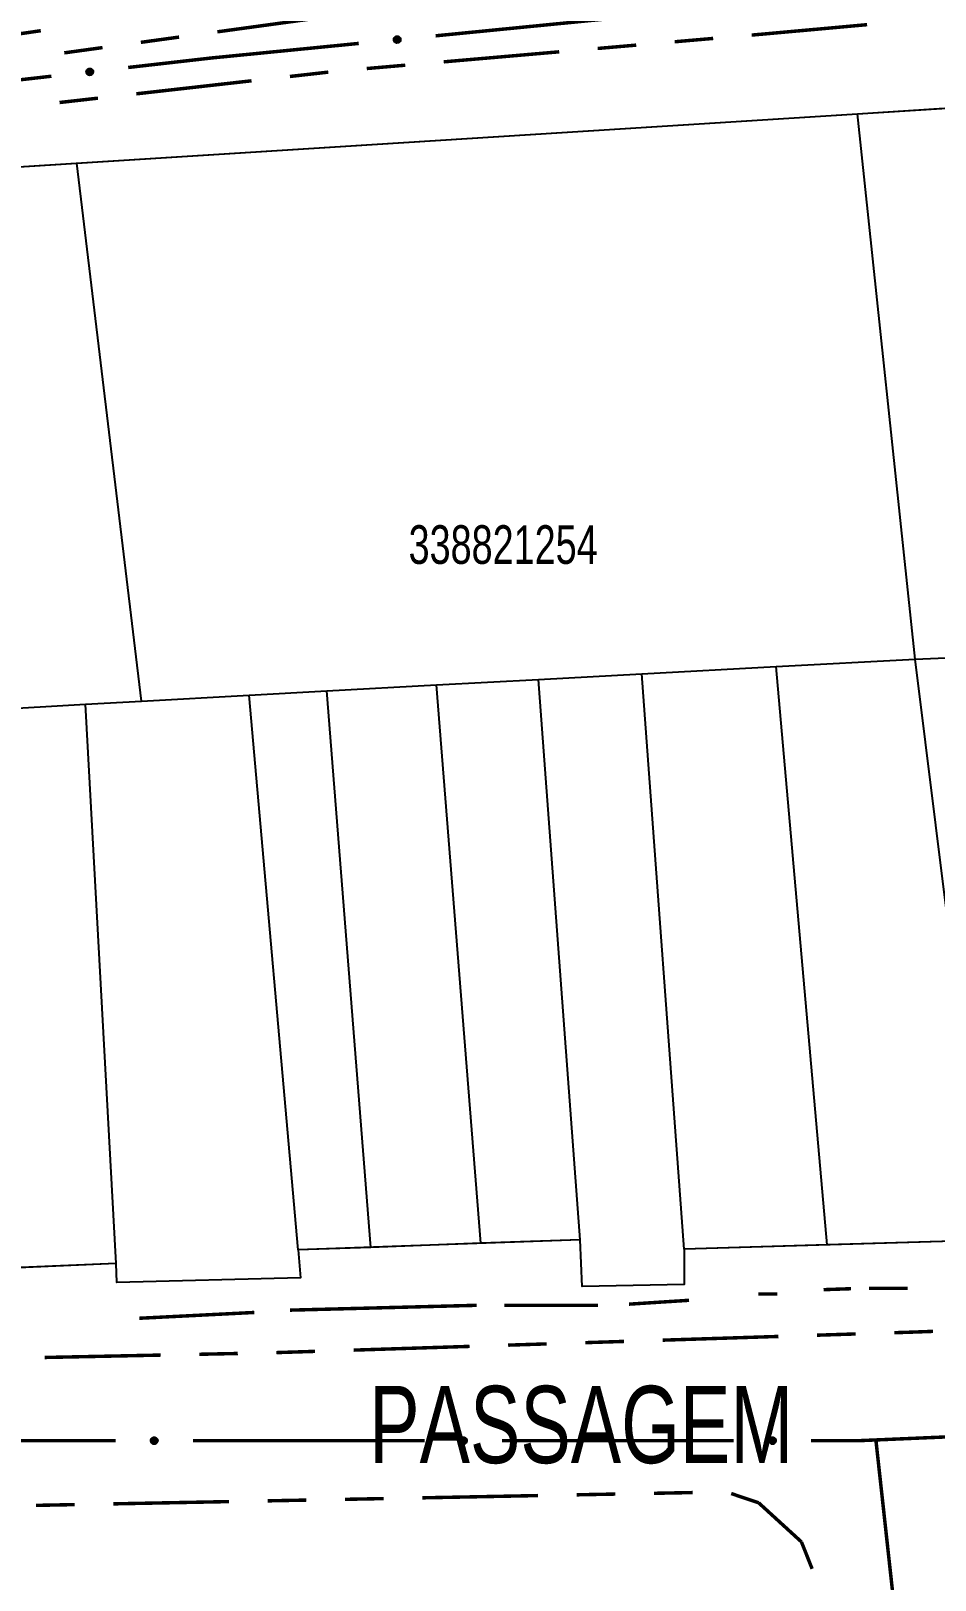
# Model space of a CAD drawing. Extents: x 203614 to 206284, y 4847494 to 4848495.
# Drawn here: x 204331.5 to 204378.3, y 4847622.5 to 4847702.6 of the extents above; entities that cross this region are included whole.
import ezdxf

# ---------------------------------------------------------------- set-up
doc = ezdxf.new("R2010")
doc.units = 0
doc.header["$LTSCALE"] = 1.5
doc.header["$MEASUREMENT"] = 0
doc.linetypes.add('PHANTOMX2', pattern=[5, 2.5, -0.5, 0.5, -0.5, 0.5, -0.5])
for name, color, linetype in [('CD-MALHA-LOTES', 40, 'CONTINUOUS'), ('CD_TXT_QUADRA', 7, 'CONTINUOUS'), ('HD-VALAS-DRENOS', 170, 'CONTINUOUS'), ('RU-QUADRAS', 210, 'CONTINUOUS'), ('SV-EIXO-RUA-N-PAV', 6, 'CONTINUOUS'), ('SV-EIXO-RUA-PAV', 20, 'CONTINUOUS'), ('SV-RUA-NAO-PAV-S-GUIA-C-GUIA', 7, 'PHANTOMX2'), ('SV-TXT-RUA-PAV-S-GUIA-C-GUIA', 7, 'CONTINUOUS')]:
    doc.layers.add(name, color=color, linetype=linetype)
doc.styles.add('ARIAL', font='ARIAL.TTF')

msp = doc.modelspace()

# ---------------------------------------------------------------- linework, layer by layer
at = {"layer": 'CD-MALHA-LOTES', "flags": 128}
for points in [[(204333.91, 4847695.8), (204374.33, 4847698.35)], [(204374.33, 4847698.35), (204378.82, 4847698.64)], [(204377.31, 4847670.12), (204374.33, 4847698.35)], [(204325.73, 4847695.28), (204333.91, 4847695.8)], [(204337.27, 4847667.95), (204333.91, 4847695.8)], [(204370.11, 4847669.73), (204377.31, 4847670.12)], [(204377.31, 4847670.12), (204384.44, 4847670.43)], [(204381.05, 4847640.04), (204377.31, 4847670.12)], [(204357.81, 4847669.07), (204363.17, 4847669.36)], [(204363.17, 4847669.36), (204370.11, 4847669.73)], [(204365.35, 4847639.58), (204363.17, 4847669.36)], [(204372.76, 4847639.8), (204370.11, 4847669.73)], [(204346.86, 4847668.48), (204352.53, 4847668.79)], [(204352.53, 4847668.79), (204357.81, 4847669.07)], [(204354.83, 4847639.88), (204352.53, 4847668.79)], [(204359.97, 4847640.06), (204357.81, 4847669.07)], [(204329.34, 4847667.49), (204334.36, 4847667.78)], [(204334.36, 4847667.78), (204337.27, 4847667.95)], [(204335.95, 4847638.84), (204334.36, 4847667.78)], [(204337.27, 4847667.95), (204342.83, 4847668.26)], [(204342.83, 4847668.26), (204346.86, 4847668.48)], [(204345.37, 4847639.54), (204342.83, 4847668.26)], [(204349.14, 4847639.67), (204346.86, 4847668.48)], [(204349.14, 4847639.67), (204345.37, 4847639.54)], [(204354.83, 4847639.88), (204349.14, 4847639.67)], [(204359.97, 4847640.06), (204354.83, 4847639.88)], [(204360.08, 4847637.65), (204359.97, 4847640.06)], [(204372.76, 4847639.8), (204365.35, 4847639.58)], [(204381.05, 4847640.04), (204372.76, 4847639.8)], [(204345.37, 4847639.54), (204345.5, 4847638.09)], [(204365.35, 4847639.58), (204365.35, 4847637.75)], [(204335.95, 4847638.84), (204331.01, 4847638.62)], [(204335.99, 4847637.85), (204335.95, 4847638.84)], [(204345.5, 4847638.09), (204335.99, 4847637.85)], [(204365.35, 4847637.75), (204360.08, 4847637.65)]]:
    msp.add_lwpolyline(points, dxfattribs=at)
at = {"layer": 'HD-VALAS-DRENOS', "const_width": 0.18, "flags": 128}
for points in [[(204332.05, 4847702.65), (204316.91, 4847700.43)], [(204370.17, 4847637.26), (204369.2, 4847637.26)], [(204373.99, 4847637.53), (204372.57, 4847637.48)], [(204376.93, 4847637.55), (204374.92, 4847637.55)], [(204354.61, 4847636.67), (204344.95, 4847636.42)], [(204360.89, 4847636.67), (204356.05, 4847636.67)], [(204365.61, 4847636.93), (204362.5, 4847636.73)], [(204343.1, 4847636.3), (204337.15, 4847636)]]:
    msp.add_lwpolyline(points, dxfattribs=at)
at = {"layer": 'RU-QUADRAS', "color": 6, "linetype": 'Continuous'}
msp.add_lwpolyline([(204296.16, 4847693.42), (204435.25, 4847702.2), (204441.23, 4847644.09), (204429.43, 4847642.86), (204429.36, 4847642.01), (204425.87, 4847641.66), (204388.45, 4847639.11), (204381.19, 4847638.94), (204381.05, 4847640.04), (204365.35, 4847639.58), (204365.35, 4847637.75), (204360.08, 4847637.65), (204359.97, 4847640.06), (204345.37, 4847639.54), (204345.5, 4847638.09), (204335.99, 4847637.85), (204335.95, 4847638.84), (204321.89, 4847638.21), (204321.86, 4847636.65), (204302.68, 4847635.93)], close=True, dxfattribs=at)
at = {"layer": 'SV-EIXO-RUA-N-PAV', "const_width": 0.18, "flags": 128}
for points in [[(204352.49011, 4847702.385478), (204364.431929, 4847703.565717)], [(204340.9, 4847701.24), (204348.509504, 4847701.992066)], [(204336.574586, 4847700.746965), (204340.548851, 4847701.199975)], [(204340.548851, 4847701.199975), (204340.9, 4847701.24)], [(204320.677526, 4847698.934926), (204332.600321, 4847700.293955)], [(204374.33, 4847629.66), (204383.917602, 4847630.072021)], [(204323.92647, 4847629.661283), (204335.926469, 4847629.661902)], [(204339.926469, 4847629.662108), (204351.926469, 4847629.662726)], [(204355.926469, 4847629.662932), (204367.926469, 4847629.663551)], [(204371.926469, 4847629.663757), (204373.926469, 4847629.66386)], [(204373.926469, 4847629.66386), (204374.33, 4847629.66)]]:
    msp.add_lwpolyline(points, dxfattribs=at)
at = {"layer": 'SV-EIXO-RUA-N-PAV', "flags": 128}
for points in [[(204350.345996, 4847702.284187), (204350.376472, 4847702.32244), (204350.410486, 4847702.349085), (204350.445252, 4847702.363142), (204350.479213, 4847702.367554), (204350.514465, 4847702.368154), (204350.550139, 4847702.360917), (204350.587955, 4847702.344115), (204350.626543, 4847702.313814), (204350.651547, 4847702.277175), (204350.667153, 4847702.243828), (204350.673792, 4847702.208681), (204350.673801, 4847702.174426), (204350.665059, 4847702.137618), (204350.647657, 4847702.099461), (204350.616249, 4847702.061397), (204350.582723, 4847702.035504), (204350.548738, 4847702.02279), (204350.513361, 4847702.01634), (204350.477365, 4847702.016158), (204350.442387, 4847702.023464), (204350.404, 4847702.041053), (204350.366842, 4847702.072552), (204350.340635, 4847702.105695), (204350.327448, 4847702.139491), (204350.321881, 4847702.174464), (204350.320849, 4847702.209813), (204350.32663, 4847702.245977), (204350.345996, 4847702.284187)], [(204334.432231, 4847700.61356), (204334.46213, 4847700.652266), (204334.495741, 4847700.679417), (204334.530292, 4847700.693994), (204334.564183, 4847700.698914), (204334.599422, 4847700.700042), (204334.635201, 4847700.693341), (204334.673265, 4847700.677107), (204334.712302, 4847700.647387), (204334.737853, 4847700.611127), (204334.753956, 4847700.578018), (204334.761121, 4847700.542974), (204334.761643, 4847700.508723), (204334.753454, 4847700.471788), (204334.736626, 4847700.433375), (204334.705791, 4847700.394845), (204334.672657, 4847700.368452), (204334.638867, 4847700.35523), (204334.60359, 4847700.34825), (204334.5676, 4847700.34753), (204334.532517, 4847700.35431), (204334.493871, 4847700.371323), (204334.456246, 4847700.402261), (204334.429545, 4847700.435008), (204334.415852, 4847700.468603), (204334.409762, 4847700.503488), (204334.408201, 4847700.538818), (204334.41344, 4847700.575065), (204334.432231, 4847700.61356)], [(204337.782783, 4847629.772078), (204337.816871, 4847629.807149), (204337.85334, 4847629.830321), (204337.88932, 4847629.840893), (204337.92355, 4847629.841945), (204337.95869, 4847629.839077), (204337.99348, 4847629.828369), (204338.029461, 4847629.80793), (204338.064883, 4847629.773982), (204338.086165, 4847629.735063), (204338.098417, 4847629.700344), (204338.101569, 4847629.664714), (204338.098211, 4847629.630624), (204338.085892, 4847629.594853), (204338.064824, 4847629.558592), (204338.029826, 4847629.5238), (204337.993917, 4847629.501329), (204337.958848, 4847629.492017), (204337.923008, 4847629.489075), (204337.887168, 4847629.492433), (204337.853077, 4847629.503141), (204337.816606, 4847629.524419), (204337.782724, 4847629.559418), (204337.759902, 4847629.594977), (204337.750101, 4847629.629906), (204337.747999, 4847629.665256), (204337.750447, 4847629.700536), (204337.759755, 4847629.735957), (204337.782783, 4847629.772078)], [(204353.782783, 4847629.772902), (204353.816871, 4847629.807974), (204353.85334, 4847629.831146), (204353.88932, 4847629.841718), (204353.92355, 4847629.84277), (204353.95869, 4847629.839901), (204353.99348, 4847629.829193), (204354.029461, 4847629.808755), (204354.064883, 4847629.774807), (204354.086165, 4847629.735888), (204354.098417, 4847629.701169), (204354.101569, 4847629.665539), (204354.098211, 4847629.631449), (204354.085892, 4847629.595678), (204354.064824, 4847629.559417), (204354.029826, 4847629.524625), (204353.993917, 4847629.502153), (204353.958848, 4847629.492841), (204353.923008, 4847629.4899), (204353.887168, 4847629.493258), (204353.853077, 4847629.503966), (204353.816606, 4847629.525244), (204353.782724, 4847629.560242), (204353.759902, 4847629.595801), (204353.750101, 4847629.630731), (204353.747999, 4847629.666081), (204353.750447, 4847629.701361), (204353.759755, 4847629.736781), (204353.782783, 4847629.772902)], [(204369.782783, 4847629.773727), (204369.816871, 4847629.808799), (204369.85334, 4847629.831971), (204369.88932, 4847629.842542), (204369.92355, 4847629.843594), (204369.95869, 4847629.840726), (204369.99348, 4847629.830018), (204370.029461, 4847629.80958), (204370.064883, 4847629.775631), (204370.086165, 4847629.736713), (204370.098417, 4847629.701993), (204370.101569, 4847629.666363), (204370.098211, 4847629.632273), (204370.085892, 4847629.596503), (204370.064824, 4847629.560241), (204370.029826, 4847629.52545), (204369.993917, 4847629.502978), (204369.958848, 4847629.493666), (204369.923008, 4847629.490724), (204369.887168, 4847629.494082), (204369.853077, 4847629.504791), (204369.816606, 4847629.526069), (204369.782724, 4847629.561067), (204369.759902, 4847629.596626), (204369.750101, 4847629.631555), (204369.747999, 4847629.666905), (204369.750447, 4847629.702185), (204369.759755, 4847629.737606), (204369.782783, 4847629.773727)]]:
    msp.add_lwpolyline(points, close=True, dxfattribs=at)
for points in [[(204350.320849, 4847702.209813), (204350.651547, 4847702.277175)], [(204350.321881, 4847702.174464), (204350.667153, 4847702.243828)], [(204350.325026, 4847702.193601), (204350.654224, 4847702.261787)], [(204350.32663, 4847702.245977), (204350.626543, 4847702.313814)], [(204350.327292, 4847702.156804), (204350.668979, 4847702.223481)], [(204350.327448, 4847702.139491), (204350.673792, 4847702.208681)], [(204350.328461, 4847702.22822), (204350.63444, 4847702.295482)], [(204350.337327, 4847702.263375), (204350.603927, 4847702.326746)], [(204350.337571, 4847702.122169), (204350.670842, 4847702.190757)], [(204350.345996, 4847702.284187), (204350.587955, 4847702.344115)], [(204350.363443, 4847702.304349), (204350.561729, 4847702.35137)], [(204350.376472, 4847702.32244), (204350.550139, 4847702.360917)], [(204350.395796, 4847702.337713), (204350.523589, 4847702.362683)], [(204350.410486, 4847702.349085), (204350.514465, 4847702.368154)], [(204350.340635, 4847702.105695), (204350.673801, 4847702.174426)], [(204350.355997, 4847702.08834), (204350.664826, 4847702.154512)], [(204350.366842, 4847702.072552), (204350.665059, 4847702.137618)], [(204350.389092, 4847702.058702), (204350.653379, 4847702.117731)], [(204350.404, 4847702.041053), (204350.647657, 4847702.099461)], [(204350.42844, 4847702.035168), (204350.624278, 4847702.079204)], [(204350.442387, 4847702.023464), (204350.616249, 4847702.061397)], [(204350.464132, 4847702.02087), (204350.593149, 4847702.047333)], [(204350.477365, 4847702.016158), (204350.582723, 4847702.035504)], [(204334.408201, 4847700.538818), (204334.737853, 4847700.611127)], [(204334.412621, 4847700.52267), (204334.74076, 4847700.595781)], [(204334.41344, 4847700.575065), (204334.712302, 4847700.647387)], [(204334.415536, 4847700.557337), (204334.720473, 4847700.629176)], [(204334.423874, 4847700.592621), (204334.689495, 4847700.659979)], [(204334.432231, 4847700.61356), (204334.673265, 4847700.677107)], [(204334.449374, 4847700.633982), (204334.646933, 4847700.683968)], [(204334.46213, 4847700.652266), (204334.635201, 4847700.693341)], [(204334.481223, 4847700.667826), (204334.608628, 4847700.694708)], [(204334.495741, 4847700.679417), (204334.599422, 4847700.700042)], [(204334.409762, 4847700.503488), (204334.753956, 4847700.578018)], [(204334.415437, 4847700.485911), (204334.756087, 4847700.557701)], [(204334.415852, 4847700.468603), (204334.761121, 4847700.542974)], [(204334.426234, 4847700.451434), (204334.75844, 4847700.525008)], [(204334.429545, 4847700.435008), (204334.761643, 4847700.508723)], [(204334.445165, 4847700.417885), (204334.752968, 4847700.488677)], [(204334.456246, 4847700.402261), (204334.753454, 4847700.471788)], [(204334.4787, 4847700.388747), (204334.742073, 4847700.451728)], [(204334.493871, 4847700.371323), (204334.736626, 4847700.433375)], [(204334.518396, 4847700.365804), (204334.713553, 4847700.41277)], [(204334.532517, 4847700.35431), (204334.705791, 4847700.394845)], [(204334.554299, 4847700.352043), (204334.682905, 4847700.380436)], [(204334.5676, 4847700.34753), (204334.672657, 4847700.368452)], [(204337.747999, 4847629.665256), (204338.098417, 4847629.700344)], [(204337.750101, 4847629.629906), (204338.101569, 4847629.664714)], [(204337.750447, 4847629.700536), (204338.086165, 4847629.735063)], [(204337.751648, 4847629.64715), (204338.098235, 4847629.679916)], [(204337.75301, 4847629.683992), (204338.087316, 4847629.719487)], [(204337.758472, 4847629.611672), (204338.096872, 4847629.647167)], [(204337.759755, 4847629.735957), (204338.064883, 4847629.773982)], [(204337.759831, 4847629.718105), (204338.07094, 4847629.754963)], [(204337.759902, 4847629.594977), (204338.098211, 4847629.630624)], [(204337.77211, 4847629.752219), (204338.043648, 4847629.789075)], [(204337.773484, 4847629.576196), (204338.087322, 4847629.611689)], [(204337.782724, 4847629.559418), (204338.085892, 4847629.594853)], [(204337.782783, 4847629.772078), (204338.029461, 4847629.80793)], [(204337.802128, 4847629.790427), (204338.004075, 4847629.817728)], [(204337.803505, 4847629.543449), (204338.072314, 4847629.576211)], [(204337.816606, 4847629.524419), (204338.064824, 4847629.558592)], [(204337.816871, 4847629.807149), (204337.99348, 4847629.828369)], [(204337.837604, 4847629.820448), (204337.967233, 4847629.832736)], [(204337.840348, 4847629.51616), (204338.039567, 4847629.540732)], [(204337.853077, 4847629.503141), (204338.029826, 4847629.5238)], [(204337.85334, 4847629.830321), (204337.95869, 4847629.839077)], [(204337.874462, 4847629.498423), (204338.005456, 4847629.512075)], [(204337.887168, 4847629.492433), (204337.993917, 4847629.501329)], [(204353.747999, 4847629.666081), (204354.098417, 4847629.701169)], [(204353.750101, 4847629.630731), (204354.101569, 4847629.665539)], [(204353.750447, 4847629.701361), (204354.086165, 4847629.735888)], [(204353.751648, 4847629.647974), (204354.098235, 4847629.680741)], [(204353.75301, 4847629.684816), (204354.087316, 4847629.720311)], [(204353.758472, 4847629.612497), (204354.096872, 4847629.647992)], [(204353.759755, 4847629.736781), (204354.064883, 4847629.774807)], [(204353.759831, 4847629.71893), (204354.07094, 4847629.755788)], [(204353.759902, 4847629.595801), (204354.098211, 4847629.631449)], [(204353.77211, 4847629.753043), (204354.043648, 4847629.7899)], [(204353.773484, 4847629.57702), (204354.087322, 4847629.612514)], [(204353.782724, 4847629.560242), (204354.085892, 4847629.595678)], [(204353.782783, 4847629.772902), (204354.029461, 4847629.808755)], [(204353.802128, 4847629.791252), (204354.004075, 4847629.818552)], [(204353.803505, 4847629.544273), (204354.072314, 4847629.577036)], [(204353.816606, 4847629.525244), (204354.064824, 4847629.559417)], [(204353.816871, 4847629.807974), (204353.99348, 4847629.829193)], [(204353.837604, 4847629.821273), (204353.967233, 4847629.83356)], [(204353.840348, 4847629.516985), (204354.039567, 4847629.541556)], [(204353.853077, 4847629.503966), (204354.029826, 4847629.524625)], [(204353.85334, 4847629.831146), (204353.95869, 4847629.839901)], [(204353.874462, 4847629.499248), (204354.005456, 4847629.5129)], [(204353.887168, 4847629.493258), (204353.993917, 4847629.502153)], [(204369.747999, 4847629.666905), (204370.098417, 4847629.701993)], [(204369.750101, 4847629.631555), (204370.101569, 4847629.666363)], [(204369.750447, 4847629.702185), (204370.086165, 4847629.736713)], [(204369.751648, 4847629.648799), (204370.098235, 4847629.681565)], [(204369.75301, 4847629.685641), (204370.087316, 4847629.721136)], [(204369.758472, 4847629.613322), (204370.096872, 4847629.648817)], [(204369.759755, 4847629.737606), (204370.064883, 4847629.775631)], [(204369.759831, 4847629.719754), (204370.07094, 4847629.756612)], [(204369.759902, 4847629.596626), (204370.098211, 4847629.632273)], [(204369.77211, 4847629.753868), (204370.043648, 4847629.790724)], [(204369.773484, 4847629.577845), (204370.087322, 4847629.613338)], [(204369.782724, 4847629.561067), (204370.085892, 4847629.596503)], [(204369.782783, 4847629.773727), (204370.029461, 4847629.80958)], [(204369.802128, 4847629.792076), (204370.004075, 4847629.819377)], [(204369.803505, 4847629.545098), (204370.072314, 4847629.57786)], [(204369.816606, 4847629.526069), (204370.064824, 4847629.560241)], [(204369.816871, 4847629.808799), (204369.99348, 4847629.830018)], [(204369.837604, 4847629.822098), (204369.967233, 4847629.834385)], [(204369.840348, 4847629.517809), (204370.039567, 4847629.542381)], [(204369.853077, 4847629.504791), (204370.029826, 4847629.52545)], [(204369.85334, 4847629.831971), (204369.95869, 4847629.840726)], [(204369.874462, 4847629.500072), (204370.005456, 4847629.513724)], [(204369.887168, 4847629.494082), (204369.993917, 4847629.502978)]]:
    msp.add_lwpolyline(points, dxfattribs=at)
at = {"layer": 'SV-EIXO-RUA-PAV', "const_width": 0.18, "flags": 128}
msp.add_lwpolyline([(204375.28, 4847629.7), (204376.37313, 4847619.759926)], dxfattribs=at)
at = {"layer": 'SV-RUA-NAO-PAV-S-GUIA-C-GUIA', "const_width": 0.18, "flags": 128}
for points in [[(204341.192087, 4847702.592355), (204347.136275, 4847703.408833)], [(204374.825639, 4847702.96311), (204369.846009, 4847702.512233)], [(204337.229296, 4847702.048036), (204339.210691, 4847702.320195)], [(204366.8574, 4847702.251078), (204364.864919, 4847702.077819)], [(204369.49, 4847702.48), (204368.849881, 4847702.424337)], [(204369.846009, 4847702.512233), (204369.49, 4847702.48)], [(204333.266504, 4847701.503717), (204335.2479, 4847701.775876)], [(204358.887475, 4847701.558041), (204352.910032, 4847701.038263)], [(204362.872437, 4847701.904559), (204360.879956, 4847701.7313)], [(204346.933819, 4847700.506174), (204344.946475, 4847700.281531)], [(204350.91755, 4847700.865003), (204348.925069, 4847700.691744)], [(204342.959131, 4847700.056887), (204336.9971, 4847699.382957)], [(204335.009756, 4847699.158314), (204333.022412, 4847698.933671)], [(204360.241591, 4847634.737164), (204362.240555, 4847634.80153)], [(204364.239519, 4847634.865897), (204370.236411, 4847635.058996)], [(204372.235375, 4847635.123363), (204374.234339, 4847635.187729)], [(204376.233303, 4847635.252096), (204377.1, 4847635.28)], [(204377.1, 4847635.28), (204378.232097, 4847635.321401)], [(204332.25255, 4847633.970227), (204338.251273, 4847634.094037)], [(204340.250847, 4847634.135308), (204342.250421, 4847634.176578)], [(204344.249879, 4847634.222232), (204346.248843, 4847634.286599)], [(204348.247807, 4847634.350965), (204354.244699, 4847634.544064)], [(204356.243663, 4847634.608431), (204358.242627, 4847634.672797)], [(204357.795912, 4847626.821706), (204351.797055, 4847626.70461)], [(204361.79515, 4847626.89977), (204359.795531, 4847626.860738)], [(204365.794388, 4847626.977833), (204363.794769, 4847626.938801)], [(204369.206027, 4847626.452136), (204367.789954, 4847626.925549)], [(204333.800483, 4847626.353324), (204331.800864, 4847626.314292)], [(204341.798959, 4847626.509451), (204335.800102, 4847626.392355)], [(204345.798197, 4847626.587515), (204343.798578, 4847626.548483)], [(204349.797436, 4847626.665578), (204347.797816, 4847626.626547)], [(204369.580294, 4847626.110288), (204369.206027, 4847626.452136)], [(204371.424484, 4847624.42584), (204369.580294, 4847626.110288)], [(204371.610228, 4847623.959122), (204371.424484, 4847624.42584)], [(204371.98, 4847623.03), (204371.610228, 4847623.959122)]]:
    msp.add_lwpolyline(points, dxfattribs=at)

# ---------------------------------------------------------------- texts
at = {"layer": 'CD_TXT_QUADRA', "style": 'ARIAL', "width": 0.7}
msp.add_text('338821254', height=2, dxfattribs=at).set_placement((204351.09, 4847675.05))
at = {"layer": 'SV-TXT-RUA-PAV-S-GUIA-C-GUIA', "style": 'ARIAL', "width": 0.7}
msp.add_text('PASSAGEM', height=4, dxfattribs=at).set_placement((204349.05, 4847628.5))

doc.saveas('drawing.dxf')
